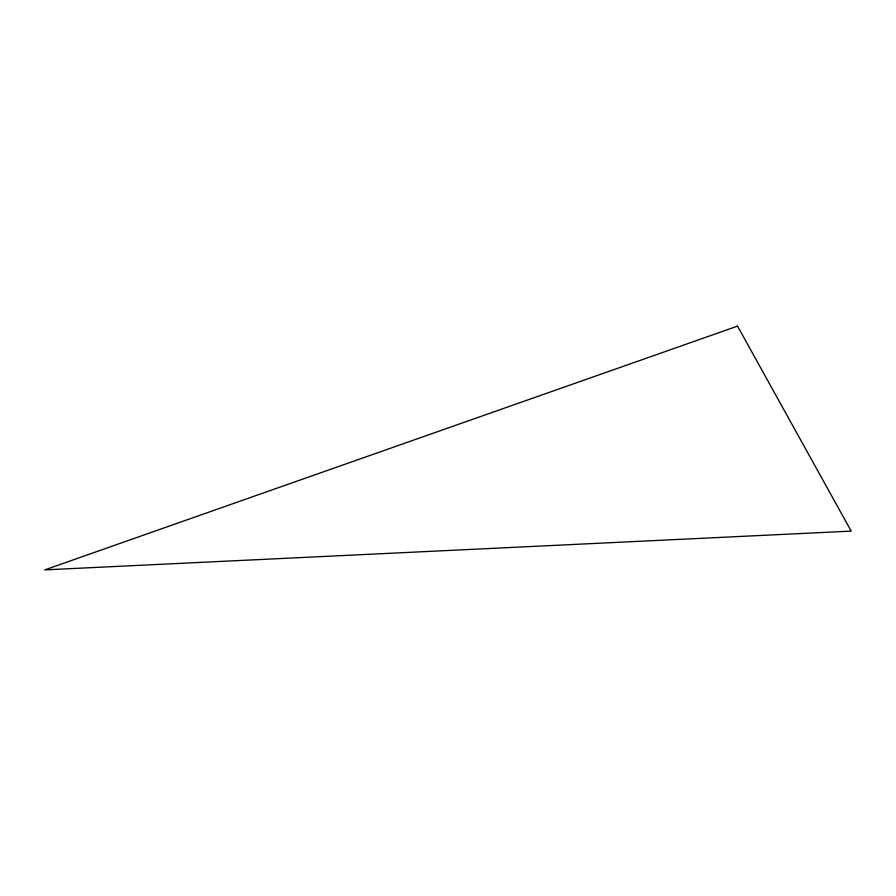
<?xml version="1.0" encoding="UTF-8"?>
<svg xmlns="http://www.w3.org/2000/svg" width="896" height="896" viewBox="0 0 896 896"><rect width="100%" height="100%" fill="white"/><g stroke="black" fill="none" stroke-linecap="round" stroke-linejoin="round"><path stroke-width="1.34" d="M737.531 326.122L44.8 569.878L851.2 531.115L737.531 326.122"/></g></svg>
